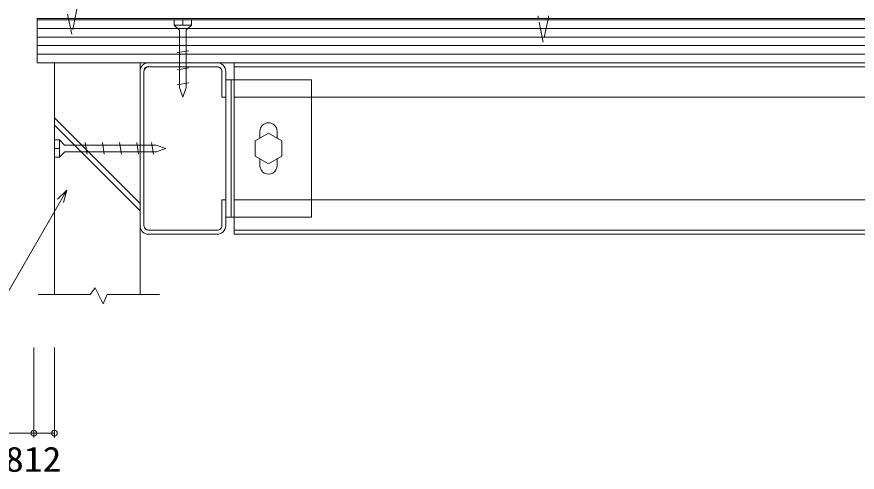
# Model space of a CAD drawing. Units: millimetres, scale not verified. Extents: x -684 to 665, y -293 to 310.
# Drawn here: x -426.7 to 63.9, y -224.6 to 41 of the extents above; entities that cross this region are included whole.
import ezdxf
from ezdxf.enums import TextEntityAlignment as Align

# ---------------------------------------------------------------- set-up
doc = ezdxf.new("R2010")
doc.units = ezdxf.units.MM
doc.header["$LTSCALE"] = 10
doc.linetypes.add('DASHED1', pattern=[1.8, 1.2, -0.6])
doc.linetypes.add('DASHED3', pattern=[4, 3, -1])
for name, color, linetype, lineweight in [('0-0_1', 4, 'Continuous', 18), ('0-1_2', 2, 'Continuous', 18), ('0-2_3', 2, 'Continuous', 18), ('0-4_5', 2, 'Continuous', 18)]:
    doc.layers.add(name, color=color, linetype=linetype, lineweight=lineweight)
doc.styles.add('ＭＳ ゴシック', font='')
doc.styles.get('ＭＳ ゴシック').set_extended_font_data('MS Gothic')

msp = doc.modelspace()

# ---------------------------------------------------------------- linework, layer by layer
at = {"layer": '0-0_1', "color": 2, "linetype": 'DASHED1'}
for p, q in [((-122.26, 95.59), (-122.26, 40.44)), ((-116.26, 95.59), (-116.26, 40.69)), ((-394.6, 30.9), (-397.55, 45.16)), ((-391.55, 45.41), (-394.6, 30.9)), ((-119.31, 26.19), (-122.26, 40.44)), ((-116.26, 40.69), (-119.31, 26.19)), ((-299.73, -5.79), (650.32, -5.79)), ((-299.73, -65.79), (650.32, -65.79))]:
    msp.add_line(p, q, dxfattribs=at)
at = {"layer": '0-0_1', "color": 7}
for p, q in [((650.32, 39.99), (-414.73, 39.99)), ((-404.73, 14.21), (-404.73, -121.04)), ((-354.73, -121.04), (-354.73, 14.21)), ((-349.73, 11.91), (-309.73, 11.91)), ((-299.73, 11.91), (650.32, 11.91)), ((-352.43, 9.21), (-352.43, -80.79)), ((-307.03, 9.21), (-307.03, -5.79)), ((-304.73, 9.21), (-304.73, 4.21)), ((-301.53, 4.21), (-301.53, -75.79)), ((650.32, -5.79), (-299.73, -5.79)), ((-404.73, -17.93), (-354.74, -67.93)), ((-354.74, -72.17), (-404.73, -22.17)), ((-397.56, -60.13), (-468.07, -182.25)), ((650.32, -65.79), (-299.73, -65.79)), ((-304.73, -75.79), (-304.73, -80.79)), ((-349.74, -83.49), (-309.73, -83.49)), ((-349.74, -85.79), (-309.73, -85.79)), ((-299.73, -83.49), (650.32, -83.49)), ((-414.26, -121.04), (-383.87, -121.04)), ((-373.98, -121.04), (-343.36, -121.04)), ((-416.73, -151.9), (-416.73, -203.6)), ((-404.73, -203.6), (-404.73, -151.9)), ((-444.73, -201.9), (-404.73, -201.9))]:
    msp.add_line(p, q, dxfattribs=at)
at = {"layer": '0-0_1', "color": 2}
for p, q in [((-414.73, 39.21), (-414.73, 14.21)), ((-324.74, 39.21), (-334.74, 39.21)), ((-334.74, 39.21), (-334.74, 36.21)), ((-324.74, 36.21), (-334.74, 36.21)), ((-334.74, 36.21), (-331.74, 33.21)), ((-329.74, 39.21), (-329.74, 36.21)), ((-324.74, 36.21), (-327.74, 33.21)), ((-324.74, 39.21), (-324.74, 36.21)), ((-331.74, 33.21), (-331.73, -0.19)), ((-327.74, 33.21), (-327.73, -0.19)), ((-332.98, 20.11), (-326.33, 21.17)), ((-332.97, 20.11), (-326.33, 21.17)), ((-332.97, 20.11), (-326.33, 21.17)), ((650.32, 14.21), (-414.73, 14.21)), ((-404.73, 14.21), (-404.73, -121.04)), ((-354.73, 14.21), (-354.73, -121.04)), ((-309.73, 14.21), (-349.73, 14.21)), ((-349.73, 11.91), (-309.73, 11.91)), ((-332.97, 10.11), (-326.33, 11.17)), ((-299.73, 11.91), (650.32, 11.91)), ((-354.74, -80.79), (-354.73, 9.21)), ((-352.43, -80.79), (-352.43, 9.21)), ((-307.03, 9.21), (-307.03, -5.79)), ((-304.73, 9.21), (-304.73, -5.79)), ((-332.97, 1.37), (-326.32, 2.42)), ((-304.73, 4.21), (-304.73, -75.79)), ((-301.53, 4.21), (-301.53, -75.79)), ((-254.73, 4.21), (-254.73, -5.79)), ((-329.73, -5.79), (-331.73, -0.19)), ((-329.73, -5.79), (-327.73, -0.19)), ((-307.03, -5.79), (-304.73, -5.79)), ((-354.73, -67.93), (-404.73, -17.93)), ((-354.74, -72.17), (-404.73, -22.17)), ((-284.73, -25.79), (-284.73, -29.67)), ((-274.73, -25.79), (-274.73, -29.67)), ((-404.73, -30.79), (-404.73, -40.79)), ((-404.73, -30.79), (-401.73, -30.79)), ((-401.73, -30.79), (-401.73, -40.79)), ((-401.73, -30.79), (-398.74, -33.79)), ((-398.74, -33.79), (-345.33, -33.78)), ((-385.63, -39.02), (-386.69, -32.38)), ((-375.63, -39.02), (-376.69, -32.38)), ((-365.63, -39.02), (-366.69, -32.37)), ((-355.63, -39.02), (-356.69, -32.37)), ((-346.89, -39.02), (-347.95, -32.37)), ((-339.73, -35.78), (-345.33, -33.78)), ((-404.73, -35.79), (-401.73, -35.79)), ((-401.73, -40.79), (-398.73, -37.79)), ((-398.73, -37.79), (-345.33, -37.78)), ((-339.73, -35.78), (-345.33, -37.78)), ((-404.73, -40.79), (-401.73, -40.79)), ((-284.73, -45.79), (-284.73, -41.9)), ((-274.73, -45.79), (-274.73, -41.9)), ((-307.03, -65.79), (-304.73, -65.79)), ((-307.03, -80.79), (-307.03, -65.79)), ((-304.73, -80.79), (-304.73, -65.79)), ((-309.73, -85.79), (-349.74, -85.79)), ((-349.73, -83.49), (-309.73, -83.49)), ((-299.73, -83.49), (650.32, -83.49)), ((650.32, -85.79), (-299.73, -85.79)), ((-383.87, -121.04), (-380.94, -117.14)), ((-380.94, -117.14), (-376.28, -126.32)), ((-414.26, -121.04), (-383.87, -121.04)), ((-376.28, -126.32), (-373.98, -121.04)), ((-373.98, -121.04), (-343.36, -121.04)), ((-416.73, -204.4), (-416.73, -151.9)), ((-404.73, -204.4), (-404.73, -151.9)), ((-444.73, -201.9), (-416.73, -201.9)), ((-416.73, -201.9), (-404.73, -201.9))]:
    msp.add_line(p, q, dxfattribs=at)
at = {"layer": '0-0_1', "color": 1}
for p, q in [((650.32, 34.21), (-414.73, 34.21)), ((650.32, 29.21), (-414.73, 29.21)), ((650.32, 24.21), (-414.73, 24.21)), ((650.32, 19.21), (-414.73, 19.21))]:
    msp.add_line(p, q, dxfattribs=at)
at = {"layer": '0-0_1', "color": 7}
for points in [[(-414.73, 39.99), (-414.73, 14.21), (650.32, 14.21)], [(-299.73, 14.21), (-299.73, -85.79), (650.32, -85.79)], [(-402.86, -65.43), (-397.56, -60.13), (-399.5, -67.37)], [(-307.03, -80.79), (-307.03, -65.79), (-304.73, -65.79)], [(-383.87, -121.04), (-380.94, -117.14), (-376.28, -126.32), (-373.98, -121.04)]]:
    msp.add_lwpolyline(points, dxfattribs=at)
at = {"layer": '0-0_1', "color": 2}
for points in [[(-299.73, 14.21), (-299.73, -5.79), (-299.73, -75.79), (-299.73, -85.79)], [(-304.73, 4.21), (-299.73, 4.21), (-254.73, 4.21)], [(-254.73, -5.79), (-254.73, -65.79), (-254.73, -75.79)], [(-304.73, -75.79), (-299.73, -75.79), (-254.73, -75.79)]]:
    msp.add_lwpolyline(points, dxfattribs=at)
at = {"layer": '0-0_1', "color": 7}
msp.add_lwpolyline([(-304.73, 4.21), (-304.73, -75.79), (-254.73, -75.79), (-254.73, 4.21)], close=True, dxfattribs=at)
at = {"layer": '0-0_1', "color": 2}
msp.add_lwpolyline([(-279.73, -44.79), (-287.53, -40.29), (-287.53, -31.29), (-279.73, -26.79), (-271.94, -31.29), (-271.94, -40.29)], close=True, dxfattribs=at)
for centre in [(-416.73, -201.9), (-416.73, -201.9), (-404.73, -201.9)]:
    msp.add_circle(centre, 1.7, dxfattribs=at)
at = {"layer": '0-0_1', "color": 7}
for centre, radius, start, end in [((-349.79, 9.26), 4.95, 90.0319, 180.605), ((-349.9, 9.38), 2.54, 86.2939, 183.7091), ((-309.74, 9.2), 5.01, 0.1045, 89.8955), ((-309.65, 9.29), 2.62, 358.2475, 91.7684), ((-349.74, -80.79), 5, 179.9829, 270.004), ((-349.69, -80.74), 2.75, 181.032, 268.9593), ((-309.74, -80.78), 5, 270.0511, 359.9589), ((-309.68, -80.84), 2.65, 268.9065, 1.0742)]:
    msp.add_arc(centre, radius, start, end, dxfattribs=at)
at = {"layer": '0-0_1', "color": 2}
for centre, radius, start, end in [((-349.73, 9.21), 5, 89.9913, 180.002), ((-349.73, 9.21), 2.7, 90.0031, 179.9834), ((-309.73, 9.21), 5, 359.9956, 90.0126), ((-309.73, 9.21), 2.7, 0.011, 90.0031), ((-279.73, -25.79), 5, 0.0119, 179.997), ((-279.73, -45.79), 5, 179.997, 0.0119), ((-349.74, -80.79), 5, 179.9807, 270.0062), ((-349.73, -80.79), 2.7, 179.9834, 269.9913), ((-309.73, -80.79), 5, 269.9849, 0.0169), ((-309.73, -80.79), 2.7, 269.9913, 0.011)]:
    msp.add_arc(centre, radius, start, end, dxfattribs=at)
at = {"layer": '0-1_2'}
msp.add_line((247.68, 39.21), (-414.73, 39.21), dxfattribs=at)
at = {"layer": '0-1_2', "color": 1}
msp.add_line((650.32, 39.21), (-414.73, 39.21), dxfattribs=at)
at = {"layer": '0-2_3', "linetype": 'DASHED3'}
msp.add_line((-414.73, 39.99), (650.32, 39.99), dxfattribs=at)
at = {"layer": '0-4_5'}
for points in [[(-397.56, -60.13), (-468.07, -182.25), (-676.78, -182.25)], [(-402.86, -65.43), (-397.56, -60.13), (-399.5, -67.37)]]:
    msp.add_lwpolyline(points, dxfattribs=at)

# ---------------------------------------------------------------- texts
at = {"layer": '0-0_1', "color": 7, "style": 'ＭＳ ゴシック', "width": 1.1}
msp.add_text('2812', height=14.66, dxfattribs=at).set_placement((-444.51, -228.77), align=Align.BOTTOM_LEFT)

doc.saveas('drawing.dxf')
